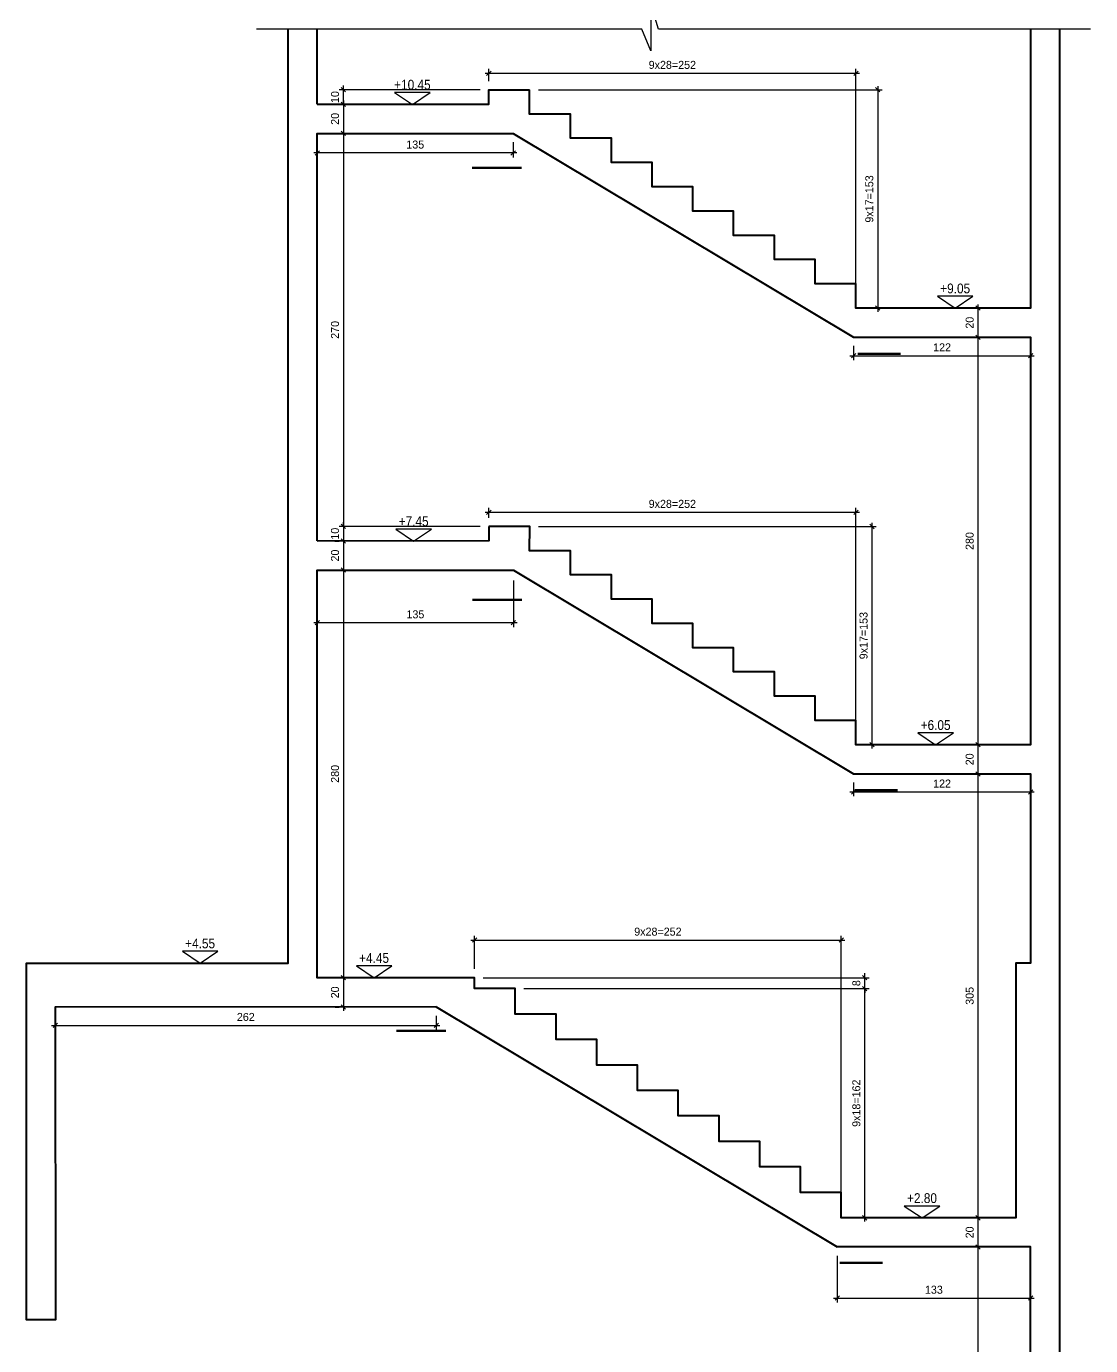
# Model space of a CAD drawing. Header units: inches. Extents: x -5298 to 11252, y 8210 to 22495.
# Drawn here: x 6496 to 7227, y 15799 to 16705 of the extents above; entities that cross this region are included whole.
import ezdxf
from ezdxf.enums import TextEntityAlignment as Align

# ---------------------------------------------------------------- set-up
doc = ezdxf.new("R2010")
doc.units = ezdxf.units.IN
doc.header["$LTSCALE"] = 11
doc.header["$MEASUREMENT"] = 0
doc.layers.get('Defpoints').update_dxf_attribs({"color": 40})
for name, color, linetype in [('break', 1, 'Continuous'), ('dim-50-v', 2, 'Continuous'), ('otm-text', 1, 'Continuous'), ('P-lines', 3, 'Continuous')]:
    doc.layers.add(name, color=color, linetype=linetype)
doc.layers.add('W', color=1, linetype='Continuous', lineweight=50)
doc.layers.add('W-Conc', color=3, linetype='Continuous', lineweight=40)
doc.styles.add('danmm', font='danmm.shx', dxfattribs={"width": 0.9})
doc.styles.add('HEBTXT', font='hebtxt-weld.shx')
doc.styles.add('ROMANS', font='romans')
doc.dimstyles.new('25', dxfattribs={"dimtxt": 5.5, "dimasz": 3, "dimexe": 3, "dimexo": 6, "dimgap": 3, "dimtad": 1, "dimdec": 0, "dimrnd": 0.5, "dimdsep": 46, "dimtxsty": 'HEBTXT', "dimblk1": 'OBLIQUE', "dimblk2": 'OBLIQUE', "dimsah": 1, "dimcen": 1, "dimdle": 2.5, "dimclre": 9, "dimclrt": 3, "dimadec": 0, "dimazin": 0, "dimtfac": 1, "dimtdec": 0, "dimtix": 1, "dimtmove": 2, "dimatfit": 3, "dimldrblk": 'OBLIQUE', "dimfxl": 1, "dimtolj": 1, "dimarcsym": 0})

# ---------------------------------------------------------------- blocks, each defined once
blk = doc.blocks.new('MF1')
blk.add_lwpolyline([(30, 20), (0, 0), (-30, 20)], close=True)
at = {"style": 'ROMANS'}
blk.add_attdef('0', text='', height=6, dxfattribs=at).set_placement((0, 25), align=Align.CENTER)
blk = doc.blocks.new('_OBLIQUE')
at = {"color": 0, "linetype": 'ByBlock'}
blk.add_line((-0.5, -0.5), (0.5, 0.5), dxfattribs=at)
blk = doc.blocks.new('*D839')
at = {"layer": 'Defpoints', "color": 0, "ltscale": 5, "transparency": 16777216}
for p in [(6714.09, 16651.56, 0.01), (6714.08, 16631.56, 0.01), (6714.12, 16631.56)]:
    blk.add_point(p, dxfattribs=at)
at = {"layer": 'dim-50-v', "color": 0, "lineweight": -2, "ltscale": 5, "transparency": 16777216}
blk.add_line((6714.12, 16654.06), (6714.12, 16629.06), dxfattribs=at)
at = {"layer": 'dim-50-v', "color": 9, "lineweight": -2, "ltscale": 5, "transparency": 16777216}
for p, q in [((6720.09, 16651.56), (6717.12, 16651.56)), ((6720.08, 16631.56), (6717.12, 16631.56))]:
    blk.add_line(p, q, dxfattribs=at)
at = {"layer": 'dim-50-v', "color": 0, "lineweight": -2, "ltscale": 5, "transparency": 16777216, "xscale": 3, "yscale": 3, "zscale": 3}
for p, rotation in [((6714.12, 16651.56), 90), ((6714.12, 16631.56), 270)]:
    blk.add_blockref('_OBLIQUE', p, dxfattribs=dict(at, rotation=rotation))
at = {"layer": 'dim-50-v', "color": 3, "ltscale": 5, "transparency": 16777216, "insert": (6708.37, 16641.56), "char_height": 5.5, "attachment_point": 5, "rotation": 90, "style": 'HEBTXT'}
blk.add_mtext('\\A1;20', dxfattribs=at)
blk = doc.blocks.new('*D840')
at = {"layer": 'Defpoints', "color": 0, "ltscale": 5, "transparency": 16777216}
for p in [(6714.27, 16351.48, 0.01), (6713.92, 16331.55, 0.01), (6714.12, 16331.55)]:
    blk.add_point(p, dxfattribs=at)
at = {"layer": 'dim-50-v', "color": 0, "lineweight": -2, "ltscale": 5, "transparency": 16777216}
blk.add_line((6714.12, 16353.98), (6714.12, 16329.05), dxfattribs=at)
at = {"layer": 'dim-50-v', "color": 9, "lineweight": -2, "ltscale": 5, "transparency": 16777216}
for p, q in [((6708.27, 16351.48), (6711.12, 16351.48)), ((6719.92, 16331.55), (6717.12, 16331.55))]:
    blk.add_line(p, q, dxfattribs=at)
at = {"layer": 'dim-50-v', "color": 0, "lineweight": -2, "ltscale": 5, "transparency": 16777216, "xscale": 3, "yscale": 3, "zscale": 3}
for p, rotation in [((6714.12, 16351.48), 90), ((6714.12, 16331.55), 270)]:
    blk.add_blockref('_OBLIQUE', p, dxfattribs=dict(at, rotation=rotation))
at = {"layer": 'dim-50-v', "color": 3, "ltscale": 5, "transparency": 16777216, "insert": (6708.37, 16341.52), "char_height": 5.5, "attachment_point": 5, "rotation": 90, "style": 'HEBTXT'}
blk.add_mtext('\\A1;20', dxfattribs=at)
blk = doc.blocks.new('*D841')
at = {"layer": 'Defpoints', "color": 0, "ltscale": 5, "transparency": 16777216}
for p in [(6713.92, 16331.55, 0.01), (6714.12, 16051.47), (6722, 16051.47, 0.01)]:
    blk.add_point(p, dxfattribs=at)
at = {"layer": 'dim-50-v', "color": 0, "lineweight": -2, "ltscale": 5, "transparency": 16777216}
blk.add_line((6714.12, 16334.05), (6714.12, 16048.97), dxfattribs=at)
at = {"layer": 'dim-50-v', "color": 9, "lineweight": -2, "ltscale": 5, "transparency": 16777216}
for p, q in [((6719.92, 16331.55), (6717.12, 16331.55)), ((6716, 16051.47), (6711.12, 16051.47))]:
    blk.add_line(p, q, dxfattribs=at)
at = {"layer": 'dim-50-v', "color": 0, "lineweight": -2, "ltscale": 5, "transparency": 16777216, "xscale": 3, "yscale": 3, "zscale": 3}
for p, rotation in [((6714.12, 16331.55), 90), ((6714.12, 16051.47), 270)]:
    blk.add_blockref('_OBLIQUE', p, dxfattribs=dict(at, rotation=rotation))
at = {"layer": 'dim-50-v', "color": 3, "ltscale": 5, "transparency": 16777216, "insert": (6708.37, 16191.51), "char_height": 5.5, "attachment_point": 5, "rotation": 90, "style": 'HEBTXT'}
blk.add_mtext('\\A1;280', dxfattribs=at)
blk = doc.blocks.new('*D842')
at = {"layer": 'Defpoints', "color": 0, "ltscale": 5, "transparency": 16777216}
for p in [(6722, 16051.47, 0.01), (6714.12, 16031.31), (6714.52, 16031.31, 0.01)]:
    blk.add_point(p, dxfattribs=at)
at = {"layer": 'dim-50-v', "color": 0, "lineweight": -2, "ltscale": 5, "transparency": 16777216}
blk.add_line((6714.12, 16053.97), (6714.12, 16028.81), dxfattribs=at)
at = {"layer": 'dim-50-v', "color": 9, "lineweight": -2, "ltscale": 5, "transparency": 16777216}
for p, q in [((6716, 16051.47), (6711.12, 16051.47)), ((6708.52, 16031.31), (6711.12, 16031.31))]:
    blk.add_line(p, q, dxfattribs=at)
at = {"layer": 'dim-50-v', "color": 0, "lineweight": -2, "ltscale": 5, "transparency": 16777216, "xscale": 3, "yscale": 3, "zscale": 3}
for p, rotation in [((6714.12, 16051.47), 90), ((6714.12, 16031.31), 270)]:
    blk.add_blockref('_OBLIQUE', p, dxfattribs=dict(at, rotation=rotation))
at = {"layer": 'dim-50-v', "color": 3, "ltscale": 5, "transparency": 16777216, "insert": (6708.37, 16041.39), "char_height": 5.5, "attachment_point": 5, "rotation": 90, "style": 'HEBTXT'}
blk.add_mtext('\\A1;20', dxfattribs=at)
blk = doc.blocks.new('*D807')
at = {"layer": 'Defpoints', "color": 0, "ltscale": 5, "transparency": 16777216}
for p in [(7150.15, 15866.47, 0.01), (7150.15, 15866.47), (7121.63, 15455.54, 0.01)]:
    blk.add_point(p, dxfattribs=at)
at = {"layer": 'dim-50-v', "color": 0, "lineweight": -2, "ltscale": 5, "transparency": 16777216}
blk.add_line((7150.15, 15453.04), (7150.15, 15868.97), dxfattribs=at)
at = {"layer": 'dim-50-v', "color": 9, "lineweight": -2, "ltscale": 5, "transparency": 16777216}
for p, q in [((7156.15, 15866.47), (7153.15, 15866.47)), ((7127.63, 15455.54), (7153.15, 15455.54))]:
    blk.add_line(p, q, dxfattribs=at)
at = {"layer": 'dim-50-v', "color": 0, "lineweight": -2, "ltscale": 5, "transparency": 16777216, "xscale": 3, "yscale": 3, "zscale": 3}
for p, rotation in [((7150.15, 15866.47), 90), ((7150.15, 15455.54), 270)]:
    blk.add_blockref('_OBLIQUE', p, dxfattribs=dict(at, rotation=rotation))
at = {"layer": 'dim-50-v', "color": 3, "ltscale": 5, "transparency": 16777216, "insert": (7144.4, 15661.01), "char_height": 5.5, "attachment_point": 5, "rotation": 90, "style": 'HEBTXT'}
blk.add_mtext('\\A1;411', dxfattribs=at)
blk = doc.blocks.new('*D808')
at = {"layer": 'Defpoints', "color": 0, "ltscale": 5, "transparency": 16777216}
for p in [(7150.15, 15886.47), (7153.56, 15886.47, 0.01), (7150.15, 15866.47, 0.01)]:
    blk.add_point(p, dxfattribs=at)
at = {"layer": 'dim-50-v', "color": 9, "lineweight": -2, "ltscale": 5, "transparency": 16777216}
for p, q in [((7147.56, 15886.47), (7147.15, 15886.47)), ((7156.15, 15866.47), (7153.15, 15866.47))]:
    blk.add_line(p, q, dxfattribs=at)
at = {"layer": 'dim-50-v', "color": 0, "lineweight": -2, "ltscale": 5, "transparency": 16777216}
blk.add_line((7150.15, 15863.97), (7150.15, 15888.97), dxfattribs=at)
at = {"layer": 'dim-50-v', "color": 0, "lineweight": -2, "ltscale": 5, "transparency": 16777216, "xscale": 3, "yscale": 3, "zscale": 3}
for p, rotation in [((7150.15, 15886.47), 90), ((7150.15, 15866.47), 270)]:
    blk.add_blockref('_OBLIQUE', p, dxfattribs=dict(at, rotation=rotation))
at = {"layer": 'dim-50-v', "color": 3, "ltscale": 5, "transparency": 16777216, "insert": (7144.4, 15876.47), "char_height": 5.5, "attachment_point": 5, "rotation": 90, "style": 'HEBTXT'}
blk.add_mtext('\\A1;20', dxfattribs=at)
blk = doc.blocks.new('*D850')
at = {"layer": 'Defpoints', "color": 0, "ltscale": 5, "transparency": 16777216}
for p in [(7150.15, 16191.5, 0.01), (7150.15, 16191.5), (7153.56, 15886.47, 0.01)]:
    blk.add_point(p, dxfattribs=at)
at = {"layer": 'dim-50-v', "color": 0, "lineweight": -2, "ltscale": 5, "transparency": 16777216}
blk.add_line((7150.15, 15883.97), (7150.15, 16194), dxfattribs=at)
at = {"layer": 'dim-50-v', "color": 9, "lineweight": -2, "ltscale": 5, "transparency": 16777216}
for p, q in [((7156.15, 16191.5), (7153.15, 16191.5)), ((7147.56, 15886.47), (7147.15, 15886.47))]:
    blk.add_line(p, q, dxfattribs=at)
at = {"layer": 'dim-50-v', "color": 0, "lineweight": -2, "ltscale": 5, "transparency": 16777216, "xscale": 3, "yscale": 3, "zscale": 3}
for p, rotation in [((7150.15, 16191.5), 90), ((7150.15, 15886.47), 270)]:
    blk.add_blockref('_OBLIQUE', p, dxfattribs=dict(at, rotation=rotation))
at = {"layer": 'dim-50-v', "color": 3, "ltscale": 5, "transparency": 16777216, "insert": (7144.4, 16038.99), "char_height": 5.5, "attachment_point": 5, "rotation": 90, "style": 'HEBTXT'}
blk.add_mtext('\\A1;305', dxfattribs=at)
blk = doc.blocks.new('*D851')
at = {"layer": 'Defpoints', "color": 0, "ltscale": 5, "transparency": 16777216}
for p in [(7150.15, 16211.5), (7153.31, 16211.5, 0.01), (7150.15, 16191.5, 0.01)]:
    blk.add_point(p, dxfattribs=at)
at = {"layer": 'dim-50-v', "color": 9, "lineweight": -2, "ltscale": 5, "transparency": 16777216}
for p, q in [((7147.31, 16211.5), (7147.15, 16211.5)), ((7156.15, 16191.5), (7153.15, 16191.5))]:
    blk.add_line(p, q, dxfattribs=at)
at = {"layer": 'dim-50-v', "color": 0, "lineweight": -2, "ltscale": 5, "transparency": 16777216}
blk.add_line((7150.15, 16189), (7150.15, 16214), dxfattribs=at)
at = {"layer": 'dim-50-v', "color": 0, "lineweight": -2, "ltscale": 5, "transparency": 16777216, "xscale": 3, "yscale": 3, "zscale": 3}
for p, rotation in [((7150.15, 16211.5), 90), ((7150.15, 16191.5), 270)]:
    blk.add_blockref('_OBLIQUE', p, dxfattribs=dict(at, rotation=rotation))
at = {"layer": 'dim-50-v', "color": 3, "ltscale": 5, "transparency": 16777216, "insert": (7144.4, 16201.5), "char_height": 5.5, "attachment_point": 5, "rotation": 90, "style": 'HEBTXT'}
blk.add_mtext('\\A1;20', dxfattribs=at)
blk = doc.blocks.new('*D852')
at = {"layer": 'Defpoints', "color": 0, "ltscale": 5, "transparency": 16777216}
for p in [(7110.8, 16491.5, 0.01), (7150.15, 16491.5), (7153.31, 16211.5, 0.01)]:
    blk.add_point(p, dxfattribs=at)
at = {"layer": 'dim-50-v', "color": 9, "lineweight": -2, "ltscale": 5, "transparency": 16777216}
for p, q in [((7116.8, 16491.5), (7153.15, 16491.5)), ((7147.31, 16211.5), (7147.15, 16211.5))]:
    blk.add_line(p, q, dxfattribs=at)
at = {"layer": 'dim-50-v', "color": 0, "lineweight": -2, "ltscale": 5, "transparency": 16777216}
blk.add_line((7150.15, 16209), (7150.15, 16494), dxfattribs=at)
at = {"layer": 'dim-50-v', "color": 0, "lineweight": -2, "ltscale": 5, "transparency": 16777216, "xscale": 3, "yscale": 3, "zscale": 3}
for p, rotation in [((7150.15, 16491.5), 90), ((7150.15, 16211.5), 270)]:
    blk.add_blockref('_OBLIQUE', p, dxfattribs=dict(at, rotation=rotation))
at = {"layer": 'dim-50-v', "color": 3, "ltscale": 5, "transparency": 16777216, "insert": (7144.4, 16351.5), "char_height": 5.5, "attachment_point": 5, "rotation": 90, "style": 'HEBTXT'}
blk.add_mtext('\\A1;280', dxfattribs=at)
blk = doc.blocks.new('*D853')
at = {"layer": 'Defpoints', "color": 0, "ltscale": 5, "transparency": 16777216}
for p in [(7121.17, 16511.5, 0.01), (7150.15, 16511.5), (7110.8, 16491.5, 0.01)]:
    blk.add_point(p, dxfattribs=at)
at = {"layer": 'dim-50-v', "color": 9, "lineweight": -2, "ltscale": 5, "transparency": 16777216}
for p, q in [((7127.17, 16511.5), (7153.15, 16511.5)), ((7116.8, 16491.5), (7153.15, 16491.5))]:
    blk.add_line(p, q, dxfattribs=at)
at = {"layer": 'dim-50-v', "color": 0, "lineweight": -2, "ltscale": 5, "transparency": 16777216}
blk.add_line((7150.15, 16489), (7150.15, 16514), dxfattribs=at)
at = {"layer": 'dim-50-v', "color": 0, "lineweight": -2, "ltscale": 5, "transparency": 16777216, "xscale": 3, "yscale": 3, "zscale": 3}
for p, rotation in [((7150.15, 16511.5), 90), ((7150.15, 16491.5), 270)]:
    blk.add_blockref('_OBLIQUE', p, dxfattribs=dict(at, rotation=rotation))
at = {"layer": 'dim-50-v', "color": 3, "ltscale": 5, "transparency": 16777216, "insert": (7144.4, 16501.5), "char_height": 5.5, "attachment_point": 5, "rotation": 90, "style": 'HEBTXT'}
blk.add_mtext('\\A1;20', dxfattribs=at)
blk = doc.blocks.new('*D854')
at = {"layer": 'Defpoints', "color": 0, "ltscale": 5, "transparency": 16777216}
for p in [(7066.2, 16672.86), (6814.04, 16661.53, 0.01), (7066.2, 16511.5, 0.01)]:
    blk.add_point(p, dxfattribs=at)
at = {"layer": 'dim-50-v', "color": 0, "lineweight": -2, "ltscale": 5, "transparency": 16777216}
blk.add_line((6811.54, 16672.86), (7068.7, 16672.86), dxfattribs=at)
at = {"layer": 'dim-50-v', "color": 9, "lineweight": -2, "ltscale": 5, "transparency": 16777216}
for p, q in [((6814.04, 16667.53), (6814.04, 16675.86)), ((7066.2, 16517.5), (7066.2, 16675.86))]:
    blk.add_line(p, q, dxfattribs=at)
at = {"layer": 'dim-50-v', "color": 0, "lineweight": -2, "ltscale": 5, "transparency": 16777216, "xscale": 3, "yscale": 3, "zscale": 3, "rotation": 180}
blk.add_blockref('_OBLIQUE', (6814.04, 16672.86), dxfattribs=at)
at = {"layer": 'dim-50-v', "color": 0, "lineweight": -2, "ltscale": 5, "transparency": 16777216, "xscale": 3, "yscale": 3, "zscale": 3}
blk.add_blockref('_OBLIQUE', (7066.2, 16672.86), dxfattribs=at)
at = {"layer": 'dim-50-v', "color": 3, "ltscale": 5, "transparency": 16777216, "insert": (6940.12, 16678.61), "char_height": 5.5, "attachment_point": 5, "style": 'HEBTXT'}
blk.add_mtext('\\A1;9x28=252', dxfattribs=at)
blk = doc.blocks.new('*D855')
at = {"layer": 'Defpoints', "color": 0, "ltscale": 5, "transparency": 16777216}
for p in [(6842.04, 16661.53, 0.01), (7066.2, 16511.5, 0.01), (7081.21, 16511.5)]:
    blk.add_point(p, dxfattribs=at)
at = {"layer": 'dim-50-v', "color": 9, "lineweight": -2, "ltscale": 5, "transparency": 16777216}
for p, q in [((6848.04, 16661.53), (7084.21, 16661.53)), ((7072.2, 16511.5), (7084.21, 16511.5))]:
    blk.add_line(p, q, dxfattribs=at)
at = {"layer": 'dim-50-v', "color": 0, "lineweight": -2, "ltscale": 5, "transparency": 16777216}
blk.add_line((7081.21, 16664.03), (7081.21, 16509), dxfattribs=at)
at = {"layer": 'dim-50-v', "color": 0, "lineweight": -2, "ltscale": 5, "transparency": 16777216, "xscale": 3, "yscale": 3, "zscale": 3}
for p, rotation in [((7081.21, 16661.53), 90), ((7081.21, 16511.5), 270)]:
    blk.add_blockref('_OBLIQUE', p, dxfattribs=dict(at, rotation=rotation))
at = {"layer": 'dim-50-v', "color": 3, "ltscale": 5, "transparency": 16777216, "insert": (7075.46, 16586.52), "char_height": 5.5, "attachment_point": 5, "rotation": 90, "style": 'HEBTXT'}
blk.add_mtext('\\A1;9x17=153', dxfattribs=at)
blk = doc.blocks.new('*D856')
at = {"layer": 'Defpoints', "color": 0, "ltscale": 5, "transparency": 16777216}
for p in [(6714.12, 16661.53), (6814.04, 16661.53, 0.01), (6714.09, 16651.56, 0.01)]:
    blk.add_point(p, dxfattribs=at)
at = {"layer": 'dim-50-v', "color": 9, "lineweight": -2, "ltscale": 5, "transparency": 16777216}
for p, q in [((6808.04, 16661.53), (6711.12, 16661.53)), ((6720.09, 16651.56), (6717.12, 16651.56))]:
    blk.add_line(p, q, dxfattribs=at)
at = {"layer": 'dim-50-v', "color": 0, "lineweight": -2, "ltscale": 5, "transparency": 16777216}
for p, q in [((6714.12, 16661.53), (6714.12, 16664.53)), ((6714.12, 16651.56), (6714.12, 16661.53)), ((6714.12, 16651.56), (6714.12, 16648.56))]:
    blk.add_line(p, q, dxfattribs=at)
at = {"layer": 'dim-50-v', "color": 0, "lineweight": -2, "ltscale": 5, "transparency": 16777216, "xscale": 3, "yscale": 3, "zscale": 3}
for p, rotation in [((6714.12, 16661.53), 270), ((6714.12, 16651.56), 90)]:
    blk.add_blockref('_OBLIQUE', p, dxfattribs=dict(at, rotation=rotation))
at = {"layer": 'dim-50-v', "color": 3, "ltscale": 5, "transparency": 16777216, "insert": (6708.37, 16656.55), "char_height": 5.5, "attachment_point": 5, "rotation": 90, "style": 'HEBTXT'}
blk.add_mtext('\\A1;10', dxfattribs=at)
blk = doc.blocks.new('*D857')
at = {"layer": 'Defpoints', "color": 0, "ltscale": 5, "transparency": 16777216}
for p in [(6714.08, 16631.56, 0.01), (6714.12, 16361.56), (6814.04, 16361.56, 0.01)]:
    blk.add_point(p, dxfattribs=at)
at = {"layer": 'dim-50-v', "color": 0, "lineweight": -2, "ltscale": 5, "transparency": 16777216}
blk.add_line((6714.12, 16634.06), (6714.12, 16359.06), dxfattribs=at)
at = {"layer": 'dim-50-v', "color": 9, "lineweight": -2, "ltscale": 5, "transparency": 16777216}
for p, q in [((6720.08, 16631.56), (6717.12, 16631.56)), ((6808.04, 16361.56), (6711.12, 16361.56))]:
    blk.add_line(p, q, dxfattribs=at)
at = {"layer": 'dim-50-v', "color": 0, "lineweight": -2, "ltscale": 5, "transparency": 16777216, "xscale": 3, "yscale": 3, "zscale": 3}
for p, rotation in [((6714.12, 16631.56), 90), ((6714.12, 16361.56), 270)]:
    blk.add_blockref('_OBLIQUE', p, dxfattribs=dict(at, rotation=rotation))
at = {"layer": 'dim-50-v', "color": 3, "ltscale": 5, "transparency": 16777216, "insert": (6708.37, 16496.56), "char_height": 5.5, "attachment_point": 5, "rotation": 90, "style": 'HEBTXT'}
blk.add_mtext('\\A1;270', dxfattribs=at)
blk = doc.blocks.new('*D858')
at = {"layer": 'Defpoints', "color": 0, "ltscale": 5, "transparency": 16777216}
for p in [(6814.04, 16361.56, 0.01), (6714.12, 16351.53), (6814.04, 16351.53, 0.01)]:
    blk.add_point(p, dxfattribs=at)
at = {"layer": 'dim-50-v', "color": 9, "lineweight": -2, "ltscale": 5, "transparency": 16777216}
for p, q in [((6808.04, 16361.56), (6711.12, 16361.56)), ((6808.04, 16351.53), (6711.12, 16351.53))]:
    blk.add_line(p, q, dxfattribs=at)
at = {"layer": 'dim-50-v', "color": 0, "lineweight": -2, "ltscale": 5, "transparency": 16777216}
for p, q in [((6714.12, 16361.56), (6714.12, 16364.56)), ((6714.12, 16361.56), (6714.12, 16351.53)), ((6714.12, 16351.53), (6714.12, 16348.53))]:
    blk.add_line(p, q, dxfattribs=at)
at = {"layer": 'dim-50-v', "color": 0, "lineweight": -2, "ltscale": 5, "transparency": 16777216, "xscale": 3, "yscale": 3, "zscale": 3}
for p, rotation in [((6714.12, 16361.56), 270), ((6714.12, 16351.53), 90)]:
    blk.add_blockref('_OBLIQUE', p, dxfattribs=dict(at, rotation=rotation))
at = {"layer": 'dim-50-v', "color": 3, "ltscale": 5, "transparency": 16777216, "insert": (6708.37, 16356.55), "char_height": 5.5, "attachment_point": 5, "rotation": 90, "style": 'HEBTXT'}
blk.add_mtext('\\A1;10', dxfattribs=at)
blk = doc.blocks.new('*D859')
at = {"layer": 'Defpoints', "color": 0, "ltscale": 5, "transparency": 16777216}
for p in [(7066.2, 16371.25), (6814.04, 16361.47, 0.01), (7066.2, 16211.5, 0.01)]:
    blk.add_point(p, dxfattribs=at)
at = {"layer": 'dim-50-v', "color": 0, "lineweight": -2, "ltscale": 5, "transparency": 16777216}
blk.add_line((6811.54, 16371.25), (7068.7, 16371.25), dxfattribs=at)
at = {"layer": 'dim-50-v', "color": 9, "lineweight": -2, "ltscale": 5, "transparency": 16777216}
for p, q in [((6814.04, 16367.47), (6814.04, 16374.25)), ((7066.2, 16217.5), (7066.2, 16374.25))]:
    blk.add_line(p, q, dxfattribs=at)
at = {"layer": 'dim-50-v', "color": 0, "lineweight": -2, "ltscale": 5, "transparency": 16777216, "xscale": 3, "yscale": 3, "zscale": 3, "rotation": 180}
blk.add_blockref('_OBLIQUE', (6814.04, 16371.25), dxfattribs=at)
at = {"layer": 'dim-50-v', "color": 0, "lineweight": -2, "ltscale": 5, "transparency": 16777216, "xscale": 3, "yscale": 3, "zscale": 3}
blk.add_blockref('_OBLIQUE', (7066.2, 16371.25), dxfattribs=at)
at = {"layer": 'dim-50-v', "color": 3, "ltscale": 5, "transparency": 16777216, "insert": (6940.12, 16377), "char_height": 5.5, "attachment_point": 5, "style": 'HEBTXT'}
blk.add_mtext('\\A1;9x28=252', dxfattribs=at)
blk = doc.blocks.new('*D860')
at = {"layer": 'Defpoints', "color": 0, "ltscale": 5, "transparency": 16777216}
for p in [(6842.2, 16361.47, 0.01), (7066.2, 16211.5, 0.01), (7077.25, 16211.5)]:
    blk.add_point(p, dxfattribs=at)
at = {"layer": 'dim-50-v', "color": 9, "lineweight": -2, "ltscale": 5, "transparency": 16777216}
for p, q in [((6848.2, 16361.47), (7080.25, 16361.47)), ((7072.2, 16211.5), (7080.25, 16211.5))]:
    blk.add_line(p, q, dxfattribs=at)
at = {"layer": 'dim-50-v', "color": 0, "lineweight": -2, "ltscale": 5, "transparency": 16777216}
blk.add_line((7077.25, 16363.97), (7077.25, 16209), dxfattribs=at)
at = {"layer": 'dim-50-v', "color": 0, "lineweight": -2, "ltscale": 5, "transparency": 16777216, "xscale": 3, "yscale": 3, "zscale": 3}
for p, rotation in [((7077.25, 16361.47), 90), ((7077.25, 16211.5), 270)]:
    blk.add_blockref('_OBLIQUE', p, dxfattribs=dict(at, rotation=rotation))
at = {"layer": 'dim-50-v', "color": 3, "ltscale": 5, "transparency": 16777216, "insert": (7071.5, 16286.49), "char_height": 5.5, "attachment_point": 5, "rotation": 90, "style": 'HEBTXT'}
blk.add_mtext('\\A1;9x17=153', dxfattribs=at)
blk = doc.blocks.new('*D861')
at = {"layer": 'Defpoints', "color": 0, "ltscale": 5, "transparency": 16777216}
for p in [(7056.19, 16077.33), (6804.2, 16051.47, 0.01), (7056.19, 15886.47, 0.01)]:
    blk.add_point(p, dxfattribs=at)
at = {"layer": 'dim-50-v', "color": 9, "lineweight": -2, "ltscale": 5, "transparency": 16777216}
for p, q in [((6804.2, 16057.47), (6804.2, 16080.33)), ((7056.19, 15892.47), (7056.19, 16080.33))]:
    blk.add_line(p, q, dxfattribs=at)
at = {"layer": 'dim-50-v', "color": 0, "lineweight": -2, "ltscale": 5, "transparency": 16777216}
blk.add_line((6801.7, 16077.33), (7058.69, 16077.33), dxfattribs=at)
at = {"layer": 'dim-50-v', "color": 0, "lineweight": -2, "ltscale": 5, "transparency": 16777216, "xscale": 3, "yscale": 3, "zscale": 3, "rotation": 180}
blk.add_blockref('_OBLIQUE', (6804.2, 16077.33), dxfattribs=at)
at = {"layer": 'dim-50-v', "color": 0, "lineweight": -2, "ltscale": 5, "transparency": 16777216, "xscale": 3, "yscale": 3, "zscale": 3}
blk.add_blockref('_OBLIQUE', (7056.19, 16077.33), dxfattribs=at)
at = {"layer": 'dim-50-v', "color": 3, "ltscale": 5, "transparency": 16777216, "insert": (6930.19, 16083.08), "char_height": 5.5, "attachment_point": 5, "style": 'HEBTXT'}
blk.add_mtext('\\A1;9x28=252', dxfattribs=at)
blk = doc.blocks.new('*D816')
at = {"layer": 'Defpoints', "color": 0, "ltscale": 5, "transparency": 16777216}
for p in [(6832.19, 16043.97, 0.01), (7072.3, 16043.97), (7056.19, 15886.47, 0.01)]:
    blk.add_point(p, dxfattribs=at)
at = {"layer": 'dim-50-v', "color": 9, "lineweight": -2, "ltscale": 5, "transparency": 16777216}
for p, q in [((6838.19, 16043.97), (7075.3, 16043.97)), ((7062.19, 15886.47), (7075.3, 15886.47))]:
    blk.add_line(p, q, dxfattribs=at)
at = {"layer": 'dim-50-v', "color": 0, "lineweight": -2, "ltscale": 5, "transparency": 16777216}
blk.add_line((7072.3, 15883.97), (7072.3, 16046.47), dxfattribs=at)
at = {"layer": 'dim-50-v', "color": 0, "lineweight": -2, "ltscale": 5, "transparency": 16777216, "xscale": 3, "yscale": 3, "zscale": 3}
for p, rotation in [((7072.3, 16043.97), 90), ((7072.3, 15886.47), 270)]:
    blk.add_blockref('_OBLIQUE', p, dxfattribs=dict(at, rotation=rotation))
at = {"layer": 'dim-50-v', "color": 3, "ltscale": 5, "transparency": 16777216, "insert": (7066.55, 15965.22), "char_height": 5.5, "attachment_point": 5, "rotation": 90, "style": 'HEBTXT'}
blk.add_mtext('\\A1;9x18=162', dxfattribs=at)
blk = doc.blocks.new('*D817')
at = {"layer": 'Defpoints', "color": 0, "ltscale": 5, "transparency": 16777216}
for p in [(6804.2, 16051.47, 0.01), (6832.19, 16043.97, 0.01), (7072.3, 16051.47)]:
    blk.add_point(p, dxfattribs=at)
at = {"layer": 'dim-50-v', "color": 0, "lineweight": -2, "ltscale": 5, "transparency": 16777216}
for p, q in [((7072.3, 16051.47), (7072.3, 16054.47)), ((7072.3, 16043.97), (7072.3, 16051.47)), ((7072.3, 16043.97), (7072.3, 16040.97))]:
    blk.add_line(p, q, dxfattribs=at)
at = {"layer": 'dim-50-v', "color": 9, "lineweight": -2, "ltscale": 5, "transparency": 16777216}
for p, q in [((6810.2, 16051.47), (7075.3, 16051.47)), ((6838.19, 16043.97), (7075.3, 16043.97))]:
    blk.add_line(p, q, dxfattribs=at)
at = {"layer": 'dim-50-v', "color": 0, "lineweight": -2, "ltscale": 5, "transparency": 16777216, "xscale": 3, "yscale": 3, "zscale": 3}
for p, rotation in [((7072.3, 16051.47), 270), ((7072.3, 16043.97), 90)]:
    blk.add_blockref('_OBLIQUE', p, dxfattribs=dict(at, rotation=rotation))
at = {"layer": 'dim-50-v', "color": 3, "ltscale": 5, "transparency": 16777216, "insert": (7066.55, 16047.72), "char_height": 5.5, "attachment_point": 5, "rotation": 90, "style": 'HEBTXT'}
blk.add_mtext('\\A1;8', dxfattribs=at)
blk = doc.blocks.new('*D833')
at = {"layer": 'Defpoints', "color": 0, "linetype": 'Continuous', "transparency": 16777216}
for p in [(6777.96, 16031.36, 0.01), (6516.18, 16019.6, 0.01), (6777.96, 16018.71)]:
    blk.add_point(p, dxfattribs=at)
at = {"layer": 'dim-50-v', "color": 0, "linetype": 'Continuous', "lineweight": -2, "transparency": 16777216}
blk.add_line((6513.68, 16018.71), (6780.46, 16018.71), dxfattribs=at)
at = {"layer": 'dim-50-v', "color": 9, "linetype": 'Continuous', "lineweight": -2, "transparency": 16777216}
for p, q in [((6777.96, 16025.36), (6777.96, 16015.71)), ((6516.18, 16013.6), (6516.18, 16015.71))]:
    blk.add_line(p, q, dxfattribs=at)
at = {"layer": 'dim-50-v', "color": 0, "linetype": 'Continuous', "lineweight": -2, "transparency": 16777216, "xscale": 3, "yscale": 3, "zscale": 3, "rotation": 180}
blk.add_blockref('_OBLIQUE', (6516.18, 16018.71), dxfattribs=at)
at = {"layer": 'dim-50-v', "color": 0, "linetype": 'Continuous', "lineweight": -2, "transparency": 16777216, "xscale": 3, "yscale": 3, "zscale": 3}
blk.add_blockref('_OBLIQUE', (6777.96, 16018.71), dxfattribs=at)
at = {"layer": 'dim-50-v', "color": 3, "linetype": 'Continuous', "transparency": 16777216, "insert": (6647.07, 16024.46), "char_height": 5.5, "attachment_point": 5, "style": 'HEBTXT'}
blk.add_mtext('\\A1;262', dxfattribs=at)
blk = doc.blocks.new('*D797')
at = {"layer": 'Defpoints', "color": 0, "ltscale": 5, "transparency": 16777216}
for p in [(7053.38, 15866.47, 0.01), (7186.2, 15866.47, 0.01), (7186.2, 15831.29)]:
    blk.add_point(p, dxfattribs=at)
at = {"layer": 'dim-50-v', "color": 9, "lineweight": -2, "ltscale": 5, "transparency": 16777216}
for p, q in [((7053.38, 15860.47), (7053.38, 15828.29)), ((7186.2, 15860.47), (7186.2, 15828.29))]:
    blk.add_line(p, q, dxfattribs=at)
at = {"layer": 'dim-50-v', "color": 0, "lineweight": -2, "ltscale": 5, "transparency": 16777216}
blk.add_line((7050.88, 15831.29), (7188.7, 15831.29), dxfattribs=at)
at = {"layer": 'dim-50-v', "color": 0, "lineweight": -2, "ltscale": 5, "transparency": 16777216, "xscale": 3, "yscale": 3, "zscale": 3, "rotation": 180}
blk.add_blockref('_OBLIQUE', (7053.38, 15831.29), dxfattribs=at)
at = {"layer": 'dim-50-v', "color": 0, "lineweight": -2, "ltscale": 5, "transparency": 16777216, "xscale": 3, "yscale": 3, "zscale": 3}
blk.add_blockref('_OBLIQUE', (7186.2, 15831.29), dxfattribs=at)
at = {"layer": 'dim-50-v', "color": 3, "ltscale": 5, "transparency": 16777216, "insert": (7119.79, 15837.04), "char_height": 5.5, "attachment_point": 5, "style": 'HEBTXT'}
blk.add_mtext('\\A1;133', dxfattribs=at)
blk = doc.blocks.new('*D798')
at = {"layer": 'Defpoints', "color": 0, "ltscale": 5, "transparency": 16777216}
for p in [(6696.2, 16330.32, 0.01), (6830.96, 16330.32, 0.01), (6696.2, 16295.35)]:
    blk.add_point(p, dxfattribs=at)
at = {"layer": 'dim-50-v', "color": 9, "lineweight": -2, "ltscale": 5, "transparency": 16777216}
for p, q in [((6696.2, 16324.32), (6696.2, 16292.35)), ((6830.96, 16324.32), (6830.96, 16292.35))]:
    blk.add_line(p, q, dxfattribs=at)
at = {"layer": 'dim-50-v', "color": 0, "lineweight": -2, "ltscale": 5, "transparency": 16777216}
blk.add_line((6833.46, 16295.35), (6693.7, 16295.35), dxfattribs=at)
at = {"layer": 'dim-50-v', "color": 0, "lineweight": -2, "ltscale": 5, "transparency": 16777216, "xscale": 3, "yscale": 3, "zscale": 3, "rotation": 180}
blk.add_blockref('_OBLIQUE', (6696.2, 16295.35), dxfattribs=at)
at = {"layer": 'dim-50-v', "color": 0, "lineweight": -2, "ltscale": 5, "transparency": 16777216, "xscale": 3, "yscale": 3, "zscale": 3}
blk.add_blockref('_OBLIQUE', (6830.96, 16295.35), dxfattribs=at)
at = {"layer": 'dim-50-v', "color": 3, "ltscale": 5, "transparency": 16777216, "insert": (6763.58, 16301.1), "char_height": 5.5, "attachment_point": 5, "style": 'HEBTXT'}
blk.add_mtext('\\A1;135', dxfattribs=at)
blk = doc.blocks.new('*D821')
at = {"layer": 'Defpoints', "color": 0, "ltscale": 5, "transparency": 16777216}
for p in [(7064.64, 16191.5, 0.01), (7186.2, 16191.5, 0.01), (7186.2, 16179.11)]:
    blk.add_point(p, dxfattribs=at)
at = {"layer": 'dim-50-v', "color": 9, "lineweight": -2, "ltscale": 5, "transparency": 16777216}
for p, q in [((7064.64, 16185.5), (7064.64, 16176.11)), ((7186.2, 16185.5), (7186.2, 16176.11))]:
    blk.add_line(p, q, dxfattribs=at)
at = {"layer": 'dim-50-v', "color": 0, "lineweight": -2, "ltscale": 5, "transparency": 16777216}
blk.add_line((7062.14, 16179.11), (7188.7, 16179.11), dxfattribs=at)
at = {"layer": 'dim-50-v', "color": 0, "lineweight": -2, "ltscale": 5, "transparency": 16777216, "xscale": 3, "yscale": 3, "zscale": 3, "rotation": 180}
blk.add_blockref('_OBLIQUE', (7064.64, 16179.11), dxfattribs=at)
at = {"layer": 'dim-50-v', "color": 0, "lineweight": -2, "ltscale": 5, "transparency": 16777216, "xscale": 3, "yscale": 3, "zscale": 3}
blk.add_blockref('_OBLIQUE', (7186.2, 16179.11), dxfattribs=at)
at = {"layer": 'dim-50-v', "color": 3, "ltscale": 5, "transparency": 16777216, "insert": (7125.42, 16184.86), "char_height": 5.5, "attachment_point": 5, "style": 'HEBTXT'}
blk.add_mtext('\\A1;122', dxfattribs=at)
blk = doc.blocks.new('*D822')
at = {"layer": 'Defpoints', "color": 0, "ltscale": 5, "transparency": 16777216}
for p in [(7064.64, 16491.5, 0.01), (7186.2, 16491.5, 0.01), (7186.2, 16478.81)]:
    blk.add_point(p, dxfattribs=at)
at = {"layer": 'dim-50-v', "color": 0, "lineweight": -2, "ltscale": 5, "transparency": 16777216}
blk.add_line((7062.14, 16478.81), (7188.7, 16478.81), dxfattribs=at)
at = {"layer": 'dim-50-v', "color": 9, "lineweight": -2, "ltscale": 5, "transparency": 16777216}
for p, q in [((7064.64, 16485.5), (7064.64, 16475.81)), ((7186.2, 16485.5), (7186.2, 16475.81))]:
    blk.add_line(p, q, dxfattribs=at)
at = {"layer": 'dim-50-v', "color": 0, "lineweight": -2, "ltscale": 5, "transparency": 16777216, "xscale": 3, "yscale": 3, "zscale": 3, "rotation": 180}
blk.add_blockref('_OBLIQUE', (7064.64, 16478.81), dxfattribs=at)
at = {"layer": 'dim-50-v', "color": 0, "lineweight": -2, "ltscale": 5, "transparency": 16777216, "xscale": 3, "yscale": 3, "zscale": 3}
blk.add_blockref('_OBLIQUE', (7186.2, 16478.81), dxfattribs=at)
at = {"layer": 'dim-50-v', "color": 3, "ltscale": 5, "transparency": 16777216, "insert": (7125.42, 16484.56), "char_height": 5.5, "attachment_point": 5, "style": 'HEBTXT'}
blk.add_mtext('\\A1;122', dxfattribs=at)
blk = doc.blocks.new('*D823')
at = {"layer": 'Defpoints', "color": 0, "ltscale": 5, "transparency": 16777216}
for p in [(6696.2, 16631.55, 0.01), (6830.75, 16631.55, 0.01), (6696.2, 16618.11)]:
    blk.add_point(p, dxfattribs=at)
at = {"layer": 'dim-50-v', "color": 9, "lineweight": -2, "ltscale": 5, "transparency": 16777216}
for p, q in [((6696.2, 16625.55), (6696.2, 16615.11)), ((6830.75, 16625.55), (6830.75, 16615.11))]:
    blk.add_line(p, q, dxfattribs=at)
at = {"layer": 'dim-50-v', "color": 0, "lineweight": -2, "ltscale": 5, "transparency": 16777216}
blk.add_line((6833.25, 16618.11), (6693.7, 16618.11), dxfattribs=at)
at = {"layer": 'dim-50-v', "color": 0, "lineweight": -2, "ltscale": 5, "transparency": 16777216, "xscale": 3, "yscale": 3, "zscale": 3, "rotation": 180}
blk.add_blockref('_OBLIQUE', (6696.2, 16618.11), dxfattribs=at)
at = {"layer": 'dim-50-v', "color": 0, "lineweight": -2, "ltscale": 5, "transparency": 16777216, "xscale": 3, "yscale": 3, "zscale": 3}
blk.add_blockref('_OBLIQUE', (6830.75, 16618.11), dxfattribs=at)
at = {"layer": 'dim-50-v', "color": 3, "ltscale": 5, "transparency": 16777216, "insert": (6763.48, 16623.86), "char_height": 5.5, "attachment_point": 5, "style": 'HEBTXT'}
blk.add_mtext('\\A1;135', dxfattribs=at)

msp = doc.modelspace()

# ---------------------------------------------------------------- linework, layer by layer
at = {"layer": 'break', "elevation": -0.25}
msp.add_lwpolyline([(7227.48, 16703.08), (6930.54, 16703.08), (6925.37, 16720.5), (6925.37, 16688.41), (6919.24, 16703.08), (6654.47, 16703.08)], dxfattribs=at)
at = {"layer": 'W', "ltscale": 5}
for points, elevation in [([(6802.65, 16608), (6836.54, 16608)], -0.31), ([(7096.88, 16480.14), (7067.54, 16480.14)], -0.31), ([(6802.77, 16311.1), (6836.66, 16311.1)], -0.31), ([(7094.75, 16180.36), (7065.41, 16180.36)], -0.31), ([(6750.5, 16014.99), (6784.4, 16014.99)], -0.33), ([(7084.49, 15855.46), (7055.15, 15855.46)], -0.31)]:
    msp.add_lwpolyline(points, dxfattribs=dict(at, elevation=elevation))
at = {"layer": 'W-Conc', "ltscale": 5}
for points, elevation in [([(6777.96, 16031.36), (6516.17, 16031.19), (6516.31, 15816.47), (6496.31, 15816.46), (6496.31, 16061.47), (6676.2, 16061.47), (6676.2, 16703.12)], -0.3), ([(6696.2, 16651.56), (6696.2, 16703.12)], -0.3), ([(7186.2, 16703.08), (7186.2, 16511.5), (7066.2, 16511.5), (7066.2, 16528.17), (7038.2, 16528.17), (7038.2, 16544.84), (7010.2, 16544.84), (7010.2, 16561.51), (6982.2, 16561.51), (6982.2, 16578.18), (6954.2, 16578.18), (6954.2, 16594.85), (6926.2, 16594.85), (6926.2, 16611.52), (6898.2, 16611.52), (6898.2, 16628.19), (6870.2, 16628.19), (6870.2, 16644.86), (6863.64, 16644.86), (6842.04, 16644.86), (6842.04, 16661.53)], -0.3), ([(7206.22, 15090.97), (7206.22, 16703.08)], -0.25), ([(6696.2, 16651.56), (6814.04, 16651.56), (6814.04, 16661.53), (6842.04, 16661.53)], -0.3), ([(6696.2, 16351.56), (6696.2, 16631.56), (6830.75, 16631.55), (7064.64, 16491.5), (7186.2, 16491.5), (7186.2, 16211.5), (7066.2, 16211.5), (7066.2, 16228.17), (7038.2, 16228.17), (7038.2, 16244.84), (7010.2, 16244.84), (7010.2, 16261.51), (6982.2, 16261.51), (6982.2, 16278.18), (6954.2, 16278.18), (6954.2, 16294.85), (6926.2, 16294.85), (6926.2, 16311.52), (6898.2, 16311.52), (6898.2, 16328.19), (6870.2, 16328.19), (6870.2, 16344.86), (6842.04, 16344.86), (6842.2, 16361.47), (6814.04, 16361.47)], -0.3), ([(6814.04, 16361.56), (6814.04, 16351.53), (6696.2, 16351.47)], -0.3), ([(6777.96, 16031.36), (7053.38, 15866.47)], -0.3), ([(7186.2, 15455.54), (7186.2, 15866.47), (7053.38, 15866.47)], -0.3)]:
    msp.add_lwpolyline(points, dxfattribs=dict(at, elevation=elevation))
at = {"layer": 'W-Conc', "ltscale": 5, "elevation": -0.3}
msp.add_lwpolyline([(7064.64, 16191.5), (7186.2, 16191.5), (7186.2, 16061.47), (7176.2, 16061.47), (7176.2, 15886.47), (7056.19, 15886.47), (7056.19, 15903.97), (7028.19, 15903.97), (7028.19, 15921.47), (7000.19, 15921.47), (7000.19, 15938.97), (6972.19, 15938.97), (6972.19, 15956.47), (6944.19, 15956.47), (6944.19, 15973.97), (6916.19, 15973.97), (6916.19, 15991.47), (6888.19, 15991.47), (6888.19, 16008.97), (6860.19, 16008.97), (6860.19, 16026.47), (6832.19, 16026.47), (6832.19, 16043.97), (6804.2, 16043.97), (6804.2, 16051.47), (6696.2, 16051.47), (6696.2, 16331.56), (6830.87, 16331.48)], close=True, dxfattribs=at)

# ---------------------------------------------------------------- block references
at = {"layer": 'P-lines', "color": 3}
ref = msp.add_blockref('MF1', (6761.53, 16651.49, -0.3), dxfattribs=dict(at, xscale=-0.4065600000089035, yscale=0.4065600000089035, zscale=0.4065600000089035))
ref.add_attrib('-3.25', '+10.45', dxfattribs={"layer": 'otm-text', "height": 6.75, "style": 'danmm', "width": 0.9}).set_placement((6761.53, 16661.66, -0.3), align=Align.CENTER)
ref = msp.add_blockref('MF1', (7134.44, 16511.5, -0.3), dxfattribs=dict(at, xscale=-0.4065600000089035, yscale=0.4065600000089035, zscale=0.4065600000089035))
ref.add_attrib('-3.25', '+9.05', dxfattribs={"layer": 'otm-text', "height": 6.75, "style": 'danmm', "width": 0.9}).set_placement((7134.44, 16521.66, -0.3), align=Align.CENTER)
ref = msp.add_blockref('MF1', (6762.37, 16351.5, -0.3), dxfattribs=dict(at, xscale=-0.4065600000089035, yscale=0.4065600000089035, zscale=0.4065600000089035))
ref.add_attrib('-3.25', '+7.45', dxfattribs={"layer": 'otm-text', "height": 6.75, "style": 'danmm', "width": 0.9}).set_placement((6762.37, 16361.67, -0.3), align=Align.CENTER)
ref = msp.add_blockref('MF1', (7120.97, 16211.5, -0.3), dxfattribs=dict(at, xscale=-0.4065600000089035, yscale=0.4065600000089035, zscale=0.4065600000089035))
ref.add_attrib('-3.25', '+6.05', dxfattribs={"layer": 'otm-text', "height": 6.75, "style": 'danmm', "width": 0.9}).set_placement((7120.97, 16221.66, -0.3), align=Align.CENTER)
ref = msp.add_blockref('MF1', (6615.68, 16061.47, -0.3), dxfattribs=dict(at, xscale=-0.4065600000089035, yscale=0.4065600000089035, zscale=0.4065600000089035))
ref.add_attrib('-3.25', '+4.55', dxfattribs={"layer": 'otm-text', "height": 6.75, "style": 'danmm', "width": 0.9}).set_placement((6615.68, 16071.64, -0.3), align=Align.CENTER)
ref = msp.add_blockref('MF1', (6735.2, 16051.47, -0.3), dxfattribs=dict(at, xscale=-0.4065600000089035, yscale=0.4065600000089035, zscale=0.4065600000089035))
ref.add_attrib('-3.25', '+4.45', dxfattribs={"layer": 'otm-text', "height": 6.75, "style": 'danmm', "width": 0.9}).set_placement((6735.2, 16061.64, -0.3), align=Align.CENTER)
ref = msp.add_blockref('MF1', (7111.64, 15886.47, -0.3), dxfattribs=dict(at, xscale=-0.4065600000089035, yscale=0.4065600000089035, zscale=0.4065600000089035))
ref.add_attrib('-3.25', '+2.80', dxfattribs={"layer": 'otm-text', "height": 6.75, "style": 'danmm', "width": 0.9}).set_placement((7111.64, 15896.64, -0.3), align=Align.CENTER)

# ---------------------------------------------------------------- dimensions: what is measured, and where the dimension line sits
at = {"layer": 'dim-50-v', "ltscale": 5}
for base, p1, p2, picture, middle in [((7066.2, 16672.86, -0.31), (6814.04, 16661.53, -0.3), (7066.2, 16511.5, -0.3), '*D854', (6940.12, 16678.61, -0.31)), ((7066.2, 16371.25, -0.31), (6814.04, 16361.47, -0.3), (7066.2, 16211.5, -0.3), '*D859', (6940.12, 16377, -0.31)), ((7056.19, 16077.33, -0.31), (6804.2, 16051.47, -0.3), (7056.19, 15886.47, -0.3), '*D861', (6930.19, 16083.08, -0.31))]:
    dim = msp.add_linear_dim(base=base, p1=p1, p2=p2, text='9x28=<>', dimstyle='25', dxfattribs=at)
    dim.commit()
    dim.dimension.update_dxf_attribs({"geometry": picture, "text_midpoint": middle})
for base, p1, p2, picture, middle in [((6714.12, 16661.53, -0.31), (6714.09, 16651.56, -0.3), (6814.04, 16661.53, -0.3), '*D856', (6708.37, 16656.55, -0.31)), ((6714.12, 16631.56, -0.31), (6714.09, 16651.56, -0.3), (6714.08, 16631.56, -0.3), '*D839', (6708.37, 16641.56, -0.31)), ((6714.12, 16361.56, -0.31), (6714.08, 16631.56, -0.3), (6814.04, 16361.56, -0.3), '*D857', (6708.37, 16496.56, -0.31)), ((7150.15, 16511.5, -0.31), (7110.8, 16491.5, -0.3), (7121.17, 16511.5, -0.3), '*D853', (7144.4, 16501.5, -0.31)), ((7150.15, 16491.5, -0.31), (7153.31, 16211.5, -0.3), (7110.8, 16491.5, -0.3), '*D852', (7144.4, 16351.5, -0.31)), ((6714.12, 16351.53, -0.31), (6814.04, 16361.56, -0.3), (6814.04, 16351.53, -0.3), '*D858', (6708.37, 16356.55, -0.31)), ((6714.12, 16331.55, -0.31), (6714.27, 16351.48, -0.3), (6713.92, 16331.55, -0.3), '*D840', (6708.37, 16341.52, -0.31)), ((6714.12, 16051.47, -0.31), (6713.92, 16331.55, -0.3), (6722, 16051.47, -0.3), '*D841', (6708.37, 16191.51, -0.31)), ((7150.15, 16211.5, -0.31), (7150.15, 16191.5, -0.3), (7153.31, 16211.5, -0.3), '*D851', (7144.4, 16201.5, -0.31)), ((7150.15, 16191.5, -0.31), (7153.56, 15886.47, -0.3), (7150.15, 16191.5, -0.3), '*D850', (7144.4, 16038.99, -0.31)), ((6714.12, 16031.31, -0.31), (6722, 16051.47, -0.3), (6714.52, 16031.31, -0.3), '*D842', (6708.37, 16041.39, -0.31)), ((7072.295576, 16051.47133, -0.313298), (6832.191973, 16043.971327, -0.299745), (6804.195973, 16051.47133, -0.299745), '*D817', (7066.545576, 16047.721328, -0.313298)), ((7150.15, 15886.47, -0.31), (7150.15, 15866.47, -0.3), (7153.56, 15886.47, -0.3), '*D808', (7144.4, 15876.47, -0.31)), ((7150.15, 15866.47, -0.31), (7121.63, 15455.54, -0.3), (7150.15, 15866.47, -0.3), '*D807', (7144.4, 15661.01, -0.31))]:
    dim = msp.add_linear_dim(base=base, p1=p1, p2=p2, angle=90, dimstyle='25', dxfattribs=at)
    dim.commit()
    dim.dimension.update_dxf_attribs({"geometry": picture, "text_midpoint": middle})
for base, p1, p2, text, picture, middle in [((7081.21, 16511.5, -0.31), (6842.04, 16661.53, -0.3), (7066.2, 16511.5, -0.3), '9x17=153', '*D855', (7075.46, 16586.52, -0.31)), ((7077.25, 16211.5, -0.31), (6842.2, 16361.47, -0.3), (7066.2, 16211.5, -0.3), '9x17=153', '*D860', (7071.5, 16286.49, -0.31)), ((7072.3, 16043.97, -0.31), (7056.19, 15886.47, -0.3), (6832.19, 16043.97, -0.3), '9x18=162', '*D816', (7066.55, 15965.22, -0.31))]:
    dim = msp.add_linear_dim(base=base, p1=p1, p2=p2, angle=90, text=text, dimstyle='25', dxfattribs=at)
    dim.commit()
    dim.dimension.update_dxf_attribs({"geometry": picture, "text_midpoint": middle})
for base, p1, p2, picture, middle in [((6696.2, 16618.11, -0.31), (6830.75, 16631.55, -0.3), (6696.2, 16631.55, -0.3), '*D823', (6763.48, 16623.86, -0.31)), ((7186.2, 16478.81, -0.31), (7064.64, 16491.5, -0.3), (7186.2, 16491.5, -0.3), '*D822', (7125.42, 16484.56, -0.31)), ((6696.2, 16295.35, -0.31), (6830.96, 16330.32, -0.3), (6696.2, 16330.32, -0.3), '*D798', (6763.58, 16301.1, -0.31)), ((7186.2, 16179.11, -0.31), (7064.64, 16191.5, -0.3), (7186.2, 16191.5, -0.3), '*D821', (7125.42, 16184.86, -0.31)), ((7186.2, 15831.29, -0.31), (7053.38, 15866.47, -0.3), (7186.2, 15866.47, -0.3), '*D797', (7119.79, 15837.04, -0.31))]:
    dim = msp.add_linear_dim(base=base, p1=p1, p2=p2, dimstyle='25', dxfattribs=at)
    dim.commit()
    dim.dimension.update_dxf_attribs({"geometry": picture, "text_midpoint": middle})
at = {"layer": 'dim-50-v', "linetype": 'Continuous'}
dim = msp.add_linear_dim(base=(6777.96, 16018.71, -0.31), p1=(6516.18, 16019.6, -0.3), p2=(6777.96, 16031.36, -0.3), dimstyle='25', dxfattribs=at)
dim.commit()
dim.dimension.update_dxf_attribs({"geometry": '*D833', "text_midpoint": (6647.07, 16024.46, -0.31)})

doc.saveas('drawing.dxf')
